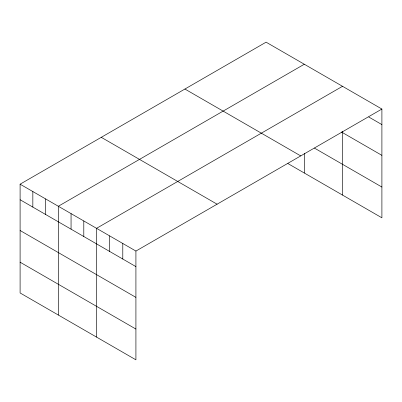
<?xml version="1.0" encoding="UTF-8"?>
<svg xmlns="http://www.w3.org/2000/svg" width="402" height="402" viewBox="0 0 402 402"><rect width="100%" height="100%" fill="white"/><g stroke="black" fill="none" stroke-linecap="round" stroke-linejoin="round"><path stroke-width="0.6" d="M20.1 184.191L135.916 251.059L135.916 359.825L20.1 292.957L20.1 184.191L266.084 42.175L381.9 109.042L381.9 217.809L287.847 163.508M304.304 64.24L58.32 206.261L58.32 315.022M342.524 86.304L96.54 228.326L96.54 337.092M135.916 251.059L381.9 109.042M368.775 117.012L381.9 124.59M341.459 132.007L381.9 155.353M314.389 148.067L381.9 187.046M184.91 89.043L300.726 155.906M101.274 137.328L217.09 204.191M20.1 199.744L135.916 266.611M20.1 230.507L135.916 297.369M20.1 262.199L135.916 329.062M342.524 131.389L342.524 195.07M304.304 153.318L304.304 173.006M122.791 243.481L122.791 259.034M109.666 235.904L109.666 251.456M83.797 220.969L83.797 236.522M71.059 213.613L71.059 229.165M45.582 198.905L45.582 214.457M32.838 191.548L32.838 207.1"/></g></svg>
